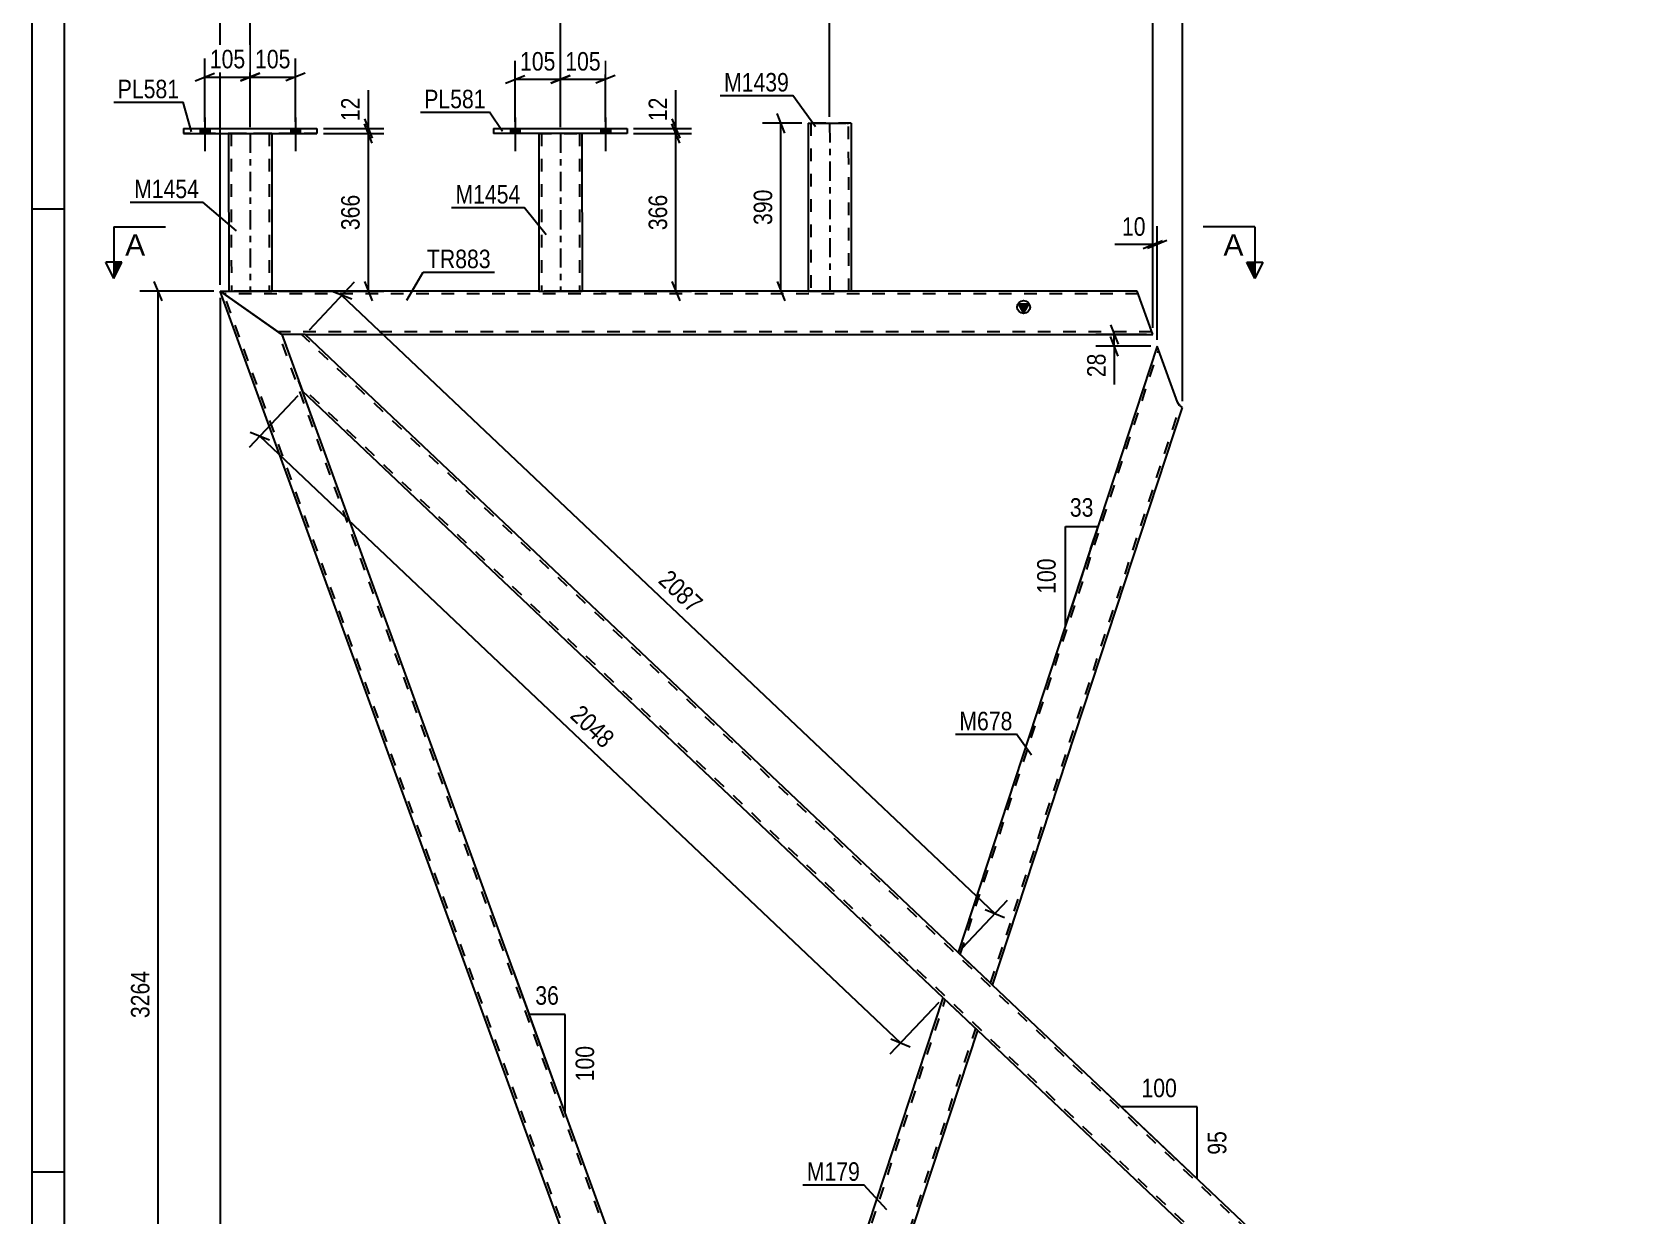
# Model space of a CAD drawing. Header units: millimetres. Extents: x 0 to 594, y 0 to 420.
# Drawn here: x 0 to 247, y 142.4 to 325.4 of the extents above; entities that cross this region are included whole.
import ezdxf

# ---------------------------------------------------------------- set-up
doc = ezdxf.new("R2010")
doc.units = ezdxf.units.MM
doc.linetypes.add('DXK_LINE_DOT2', pattern=[3.9198, 1.9599, -1.9599])
doc.linetypes.add('DXK_LINE_DOT3', pattern=[5.9187, 2.979, -0.9799, 0.9799, -0.9799])
doc.styles.add('Arial', font='ARIAL.TTF', dxfattribs={"height": 0.2})
doc.styles.add('Arial Narrow', font='ARIALN.TTF', dxfattribs={"height": 0.2})

# ---------------------------------------------------------------- blocks, each defined once
blk = doc.blocks.new('Unknown-761560111-3298')
at = {"color": 5, "linetype": 'Continuous'}
for p, q in [((0, 420), (0, 0)), ((5, 415), (5, 5)), ((5, 298), (0, 298)), ((5, 149), (0, 149))]:
    blk.add_line(p, q, dxfattribs=at)
blk = doc.blocks.new('Part-761560111-5109 - 5106')
at = {"color": 2, "linetype": 'Continuous'}
for p, q in [((108.33, 67.7), (29.14, 285.29)), ((29.14, 285.29), (38.66, 278.62)), ((110.17, 82.15), (41.86, 269.83))]:
    blk.add_line(p, q, dxfattribs=at)
at = {"color": 7, "linetype": 'DXK_LINE_DOT2'}
for p, q in [((108.56, 68.26), (29.71, 284.89)), ((111.83, 76.41), (38.09, 279.02)), ((38.66, 278.62), (41.86, 269.83)), ((112.05, 76.97), (110.17, 82.15)), ((112.05, 76.97), (108.33, 67.7))]:
    blk.add_line(p, q, dxfattribs=at)
blk = doc.blocks.new('Part-761560111-5110 - 5106')
at = {"color": 2, "linetype": 'Continuous'}
for p, q in [((42.27, 278.62), (38.66, 278.62)), ((38.66, 278.62), (41.86, 269.83)), ((143.31, 182.99), (42.27, 278.62)), ((141.01, 175.99), (41.86, 269.83)), ((245.51, 86.26), (148.66, 177.92)), ((246.02, 76.59), (146.36, 170.92)), ((244.25, 84.1), (244.16, 84.71)), ((246.99, 76.59), (244.25, 84.1)), ((244.68, 85.82), (244.75, 85.87)), ((245.21, 86.15), (244.75, 85.87)), ((245.21, 86.15), (245.51, 86.26))]:
    blk.add_line(p, q, dxfattribs=at)
at = {"color": 7, "linetype": 'DXK_LINE_DOT2'}
for p, q in [((245.11, 86.09), (41.69, 278.62)), ((41.86, 269.83), (41.24, 271.51)), ((246.61, 76.59), (41.55, 270.67)), ((148.66, 177.92), (143.31, 182.99)), ((146.36, 170.92), (141.01, 175.99)), ((244.16, 84.71), (244.25, 84.1)), ((244.25, 84.1), (244.16, 84.71)), ((244.16, 84.71), (244.25, 84.1)), ((244.75, 85.87), (244.68, 85.82)), ((244.68, 85.82), (244.75, 85.87)), ((244.75, 85.87), (244.68, 85.82)), ((245.26, 86.17), (245.21, 86.15)), ((246.99, 76.59), (246.02, 76.59))]:
    blk.add_line(p, q, dxfattribs=at)
at = {"color": 2, "linetype": 'Continuous'}
blk.add_arc((245.76, 84.64), 1.6, 132.5, 177.5, dxfattribs=at)
at = {"color": 7, "linetype": 'DXK_LINE_DOT2'}
blk.add_arc((245.76, 84.64), 1.6, 132.5, 177.5, dxfattribs=at)
blk.add_arc((245.76, 84.64), 1.6, 132.5, 177.5, dxfattribs=at)
blk.add_arc((245.76, 84.64), 1.6, 132.5, 177.5, dxfattribs=at)
blk = doc.blocks.new('Part-761560111-5111 - 5106')
at = {"color": 2, "linetype": 'Continuous'}
for p, q in [((110.17, 82.15), (141.01, 175.99)), ((141.01, 175.99), (146.36, 170.92)), ((115.36, 76.59), (146.36, 170.92)), ((112.05, 76.97), (110.17, 82.15))]:
    blk.add_line(p, q, dxfattribs=at)
at = {"color": 7, "linetype": 'DXK_LINE_DOT2'}
for p, q in [((110.39, 81.54), (141.33, 175.69)), ((114.94, 76.59), (146.04, 171.23)), ((112.3, 77.58), (112.05, 76.97)), ((112.8, 77.39), (112.3, 77.58)), ((112.48, 76.59), (112.8, 77.39)), ((115.36, 76.59), (112.48, 76.59))]:
    blk.add_line(p, q, dxfattribs=at)
blk = doc.blocks.new('Part-761560111-5112 - 5106')
at = {"color": 2, "linetype": 'Continuous'}
for p, q in [((174.12, 276.78), (143.31, 182.99)), ((177.26, 268.15), (174.12, 276.78)), ((148.66, 177.92), (178.03, 267.3)), ((177.59, 267.62), (177.26, 268.15)), ((177.59, 267.62), (177.61, 267.6)), ((178.03, 267.3), (177.61, 267.6)), ((148.02, 178.53), (143.31, 182.99)), ((148.66, 177.92), (148.02, 178.53))]:
    blk.add_line(p, q, dxfattribs=at)
at = {"color": 7, "linetype": 'DXK_LINE_DOT2'}
for p, q in [((143.63, 182.69), (174.35, 276.17)), ((148.34, 178.23), (177.69, 267.55)), ((177.5, 267.77), (177.59, 267.62)), ((177.59, 267.62), (177.61, 267.6)), ((177.59, 267.62), (177.61, 267.6)), ((177.61, 267.6), (177.59, 267.62)), ((177.59, 267.62), (177.59, 267.62)), ((177.61, 267.6), (177.66, 267.56)), ((177.61, 267.6), (177.66, 267.56)), ((177.69, 267.55), (177.66, 267.56)), ((177.66, 267.56), (177.69, 267.55)), ((148.61, 177.97), (148.02, 178.53))]:
    blk.add_line(p, q, dxfattribs=at)
blk = doc.blocks.new('Part-761560111-5114 - 5106')
at = {"color": 2, "linetype": 'Continuous'}
for p, q in [((78.44, 309.69), (78.46, 285.29)), ((85.11, 309.69), (85.13, 285.29)), ((78.46, 285.29), (85.13, 285.29))]:
    blk.add_line(p, q, dxfattribs=at)
at = {"color": 7, "linetype": 'DXK_LINE_DOT2'}
for p, q in [((85.11, 309.69), (78.44, 309.69)), ((78.44, 309.69), (78.44, 309.69)), ((78.44, 309.69), (85.11, 309.69)), ((78.44, 309.69), (78.44, 309.69)), ((78.84, 309.69), (78.84, 309.69)), ((78.84, 309.69), (78.86, 285.29)), ((84.71, 309.69), (84.71, 309.69)), ((84.71, 309.69), (84.73, 285.29)), ((85.11, 309.69), (85.11, 309.69)), ((85.11, 309.69), (85.11, 309.69)), ((85.11, 309.69), (85.11, 309.69)), ((85.13, 285.29), (78.46, 285.29)), ((84.69, 285.29), (84.63, 285.29))]:
    blk.add_line(p, q, dxfattribs=at)
at = {"color": 7, "linetype": 'DXK_LINE_DOT3'}
blk.add_line((81.77, 309.69), (81.79, 285.29), dxfattribs=at)
blk = doc.blocks.new('Part-761560111-5115 - 5106')
at = {"color": 2, "linetype": 'Continuous'}
for p, q in [((71.44, 310.49), (71.44, 309.69)), ((71.44, 310.49), (92.11, 310.49)), ((92.11, 309.69), (71.44, 309.69)), ((92.11, 310.49), (92.11, 310.49)), ((92.11, 310.49), (92.11, 309.69))]:
    blk.add_line(p, q, dxfattribs=at)
at = {"color": 7, "linetype": 'DXK_LINE_DOT2'}
for p, q in [((71.44, 310.49), (92.11, 310.49)), ((92.11, 309.69), (71.44, 309.69))]:
    blk.add_line(p, q, dxfattribs=at)
blk = doc.blocks.new('Part-761560111-5116 - 5106')
at = {"color": 2, "linetype": 'Continuous'}
for p, q in [((30.44, 309.69), (30.46, 285.29)), ((37.11, 309.69), (37.13, 285.29)), ((30.46, 285.29), (37.13, 285.29))]:
    blk.add_line(p, q, dxfattribs=at)
at = {"color": 7, "linetype": 'DXK_LINE_DOT2'}
for p, q in [((37.11, 309.69), (30.44, 309.69)), ((30.44, 309.69), (30.44, 309.69)), ((30.44, 309.69), (37.11, 309.69)), ((30.44, 309.69), (30.44, 309.69)), ((30.84, 309.69), (30.84, 309.69)), ((30.84, 309.69), (30.86, 285.29)), ((36.71, 309.69), (36.71, 309.69)), ((36.71, 309.69), (36.73, 285.29)), ((37.11, 309.69), (37.11, 309.69)), ((37.11, 309.69), (37.11, 309.69)), ((37.11, 309.69), (37.11, 309.69)), ((37.13, 285.29), (30.46, 285.29)), ((36.69, 285.29), (36.63, 285.29))]:
    blk.add_line(p, q, dxfattribs=at)
at = {"color": 7, "linetype": 'DXK_LINE_DOT3'}
blk.add_line((33.77, 309.69), (33.79, 285.29), dxfattribs=at)
blk = doc.blocks.new('Part-761560111-5117 - 5106')
at = {"color": 2, "linetype": 'Continuous'}
for p, q in [((23.44, 310.49), (23.44, 309.69)), ((23.44, 310.49), (44.11, 310.49)), ((23.44, 309.69), (44.11, 309.69)), ((44.11, 310.49), (44.11, 310.49)), ((44.11, 310.49), (44.11, 309.69))]:
    blk.add_line(p, q, dxfattribs=at)
at = {"color": 7, "linetype": 'DXK_LINE_DOT2'}
for p, q in [((23.44, 310.49), (44.11, 310.49)), ((44.11, 309.69), (23.44, 309.69)), ((44.11, 310.49), (44.11, 310.49))]:
    blk.add_line(p, q, dxfattribs=at)
blk = doc.blocks.new('Part-761560111-5118 - 5106')
at = {"color": 2, "linetype": 'Continuous'}
for p, q in [((120.11, 311.28), (125.98, 311.29)), ((120.11, 311.28), (120.11, 311.28)), ((120.11, 311.28), (120.13, 285.29)), ((126.78, 311.29), (125.98, 311.29)), ((126.78, 311.29), (126.78, 311.29)), ((126.78, 311.29), (126.79, 285.29)), ((120.13, 285.29), (120.13, 285.29)), ((120.93, 285.29), (120.13, 285.29)), ((125.99, 285.29), (120.93, 285.29)), ((126.56, 285.29), (125.99, 285.29)), ((126.73, 285.29), (126.56, 285.29)), ((126.79, 285.29), (126.73, 285.29)), ((126.79, 285.29), (126.79, 285.29))]:
    blk.add_line(p, q, dxfattribs=at)
at = {"color": 7, "linetype": 'DXK_LINE_DOT2'}
for p, q in [((126.78, 311.29), (120.11, 311.28)), ((120.11, 311.28), (120.11, 311.28)), ((120.51, 311.28), (120.53, 285.29)), ((126.13, 311.29), (126.26, 311.29)), ((126.26, 311.29), (126.28, 311.29)), ((126.28, 311.29), (126.34, 311.29)), ((126.34, 311.29), (126.38, 311.29)), ((126.39, 285.29), (126.38, 311.29)), ((126.78, 311.29), (126.78, 311.29)), ((120.13, 285.29), (126.79, 285.29)), ((120.53, 285.29), (120.53, 285.29)), ((120.53, 285.29), (120.56, 285.29)), ((126.3, 285.29), (125.99, 285.29)), ((126.39, 285.29), (126.39, 285.29))]:
    blk.add_line(p, q, dxfattribs=at)
at = {"color": 7, "linetype": 'DXK_LINE_DOT3'}
blk.add_line((123.44, 311.29), (123.46, 285.29), dxfattribs=at)
blk = doc.blocks.new('Part-761560111-5119 - 5106')
at = {"linetype": 'Continuous'}
blk.add_hatch(color=2, dxfattribs=at).paths.add_polyline_path([(153.45, 281.96), (152.65, 283.36), (154.25, 283.36)])
at = {"color": 2, "linetype": 'Continuous'}
for p, q in [((37.51, 279.42), (29.14, 285.29)), ((29.14, 285.29), (30.46, 285.29)), ((78.46, 285.29), (33.54, 285.29)), ((120.13, 285.29), (81.61, 285.29)), ((171.03, 285.29), (125.99, 285.29)), ((173.45, 278.62), (171.03, 285.29)), ((153.45, 281.96), (152.65, 283.36)), ((152.65, 283.36), (154.25, 283.36)), ((154.25, 283.36), (153.45, 281.96)), ((38.66, 278.62), (37.51, 279.42)), ((42.27, 278.62), (173.45, 278.62))]:
    blk.add_line(p, q, dxfattribs=at)
at = {"color": 7, "linetype": 'DXK_LINE_DOT2'}
for p, q in [((171.17, 284.89), (29.71, 284.89)), ((33.54, 285.29), (30.46, 285.29)), ((81.61, 285.29), (78.46, 285.29)), ((125.99, 285.29), (120.13, 285.29)), ((38.57, 278.68), (37.51, 279.42)), ((173.31, 279.02), (38.09, 279.02)), ((42.27, 278.62), (38.66, 278.62))]:
    blk.add_line(p, q, dxfattribs=at)
at = {"color": 2, "linetype": 'Continuous'}
blk.add_circle((153.45, 282.86), 1, dxfattribs=at)
blk = doc.blocks.new('Bolt-761560111-5120 - 5106')
at = {"linetype": 'Continuous'}
for points in [[(74.04, 309.69), (75.51, 309.69), (75.51, 310.49), (74.04, 310.49)], [(88.04, 309.69), (89.51, 309.69), (89.51, 310.49), (88.04, 310.49)]]:
    blk.add_hatch(color=1, dxfattribs=at).paths.add_polyline_path(points)
at = {"color": 1, "linetype": 'Continuous'}
for p, q in [((74.77, 312.16), (74.77, 306.96)), ((88.77, 312.16), (88.77, 306.96)), ((74.04, 310.49), (74.04, 309.69)), ((75.51, 310.49), (75.51, 309.69)), ((88.04, 310.49), (88.04, 309.69)), ((89.51, 310.49), (89.51, 309.69))]:
    blk.add_line(p, q, dxfattribs=at)
blk = doc.blocks.new('Bolt-761560111-5121 - 5106')
at = {"linetype": 'Continuous'}
for points in [[(74.04, 309.69), (75.51, 309.69), (75.51, 310.49), (74.04, 310.49)], [(88.04, 309.69), (89.51, 309.69), (89.51, 310.49), (88.04, 310.49)]]:
    blk.add_hatch(color=1, dxfattribs=at).paths.add_polyline_path(points)
at = {"color": 1, "linetype": 'Continuous'}
for p, q in [((74.77, 312.16), (74.77, 306.96)), ((88.77, 312.16), (88.77, 306.96)), ((74.04, 310.49), (74.04, 309.69)), ((75.51, 310.49), (75.51, 309.69)), ((88.04, 310.49), (88.04, 309.69)), ((89.51, 310.49), (89.51, 309.69))]:
    blk.add_line(p, q, dxfattribs=at)
blk = doc.blocks.new('Bolt-761560111-5122 - 5106')
at = {"linetype": 'Continuous'}
for points in [[(26.04, 309.69), (27.51, 309.69), (27.51, 310.49), (26.04, 310.49)], [(40.04, 309.69), (41.51, 309.69), (41.51, 310.49), (40.04, 310.49)]]:
    blk.add_hatch(color=1, dxfattribs=at).paths.add_polyline_path(points)
at = {"color": 1, "linetype": 'Continuous'}
for p, q in [((26.78, 312.16), (26.77, 306.96)), ((40.78, 312.16), (40.77, 306.96)), ((26.04, 310.49), (26.04, 309.69)), ((27.51, 310.49), (27.51, 309.69)), ((40.04, 310.49), (40.04, 309.69)), ((41.51, 310.49), (41.51, 309.69))]:
    blk.add_line(p, q, dxfattribs=at)
blk = doc.blocks.new('Bolt-761560111-5123 - 5106')
at = {"linetype": 'Continuous'}
for points in [[(26.04, 309.69), (27.51, 309.69), (27.51, 310.49), (26.04, 310.49)], [(40.04, 309.69), (41.51, 309.69), (41.51, 310.49), (40.04, 310.49)]]:
    blk.add_hatch(color=1, dxfattribs=at).paths.add_polyline_path(points)
at = {"color": 1, "linetype": 'Continuous'}
for p, q in [((26.78, 312.16), (26.77, 306.96)), ((40.78, 312.16), (40.77, 306.96)), ((26.04, 310.49), (26.04, 309.69)), ((27.51, 310.49), (27.51, 309.69)), ((40.04, 310.49), (40.04, 309.69)), ((41.51, 310.49), (41.51, 309.69))]:
    blk.add_line(p, q, dxfattribs=at)
blk = doc.blocks.new('StraightDimension-761560111-5863 - 5106')
at = {"color": 7, "linetype": 'Continuous'}
for p, q in [((42.95, 279.35), (49.94, 286.73)), ((49.48, 284.06), (46.48, 285.25)), ((47.98, 284.66), (149.02, 189.03)), ((143.99, 183.72), (150.98, 191.1)), ((147.52, 189.62), (150.52, 188.43))]:
    blk.add_line(p, q, dxfattribs=at)
at = {"color": 0}
blk.add_wipeout([(102.11, 234.46), (104.99, 237.51), (98.81, 243.36), (95.92, 240.31)], dxfattribs=at)
at = {"color": 3, "style": 'Arial Narrow'}
blk.add_text('2087', height=2.863, rotation=-43.4245, dxfattribs=at).set_placement((96.77, 240.34))
blk = doc.blocks.new('StraightDimension-761560111-6038 - 5106')
at = {"color": 7, "linetype": 'Continuous'}
for p, q in [((119.11, 311.28), (113.05, 311.28)), ((116.5, 309.78), (115.3, 312.78)), ((115.9, 285.29), (115.9, 311.28)), ((115.3, 286.79), (116.5, 283.79)), ((119.11, 285.29), (113.05, 285.29))]:
    blk.add_line(p, q, dxfattribs=at)
at = {"color": 0}
blk.add_wipeout([(115.15, 301.63), (110.95, 301.63), (110.95, 294.95), (115.15, 294.95)], dxfattribs=at)
at = {"color": 3, "style": 'Arial Narrow'}
blk.add_text('390', height=2.863, rotation=90.0002, dxfattribs=at).set_placement((114.55, 295.55))
blk = doc.blocks.new('StraightDimension-761560111-5910 - 5106')
at = {"color": 7, "linetype": 'Continuous'}
for p, q in [((41.17, 269.11), (33.61, 261.12)), ((36.76, 262.27), (33.76, 263.46)), ((35.26, 262.86), (134.41, 169.02)), ((140.32, 175.26), (132.76, 167.28)), ((132.91, 169.61), (135.91, 168.42))]:
    blk.add_line(p, q, dxfattribs=at)
at = {"color": 0}
blk.add_wipeout([(88.44, 213.56), (91.33, 216.61), (85.15, 222.46), (82.26, 219.41)], dxfattribs=at)
at = {"color": 3, "style": 'Arial Narrow'}
blk.add_text('2048', height=2.863, rotation=-43.4245, dxfattribs=at).set_placement((83.11, 219.44))
blk = doc.blocks.new('StraightDimension-761560111-6403 - 5106')
at = {"color": 7, "linetype": 'Continuous'}
for p, q in [((123.44, 312.29), (123.44, 338.54)), ((81.77, 310.69), (81.77, 336.71)), ((83.27, 330.53), (80.27, 329.33)), ((81.77, 329.93), (123.44, 329.93)), ((121.94, 329.33), (124.94, 330.53))]:
    blk.add_line(p, q, dxfattribs=at)
at = {"color": 0, "linetype": 'Continuous'}
blk.add_wipeout([(122.84, 339.14), (118.64, 339.14), (118.64, 330.63), (122.84, 330.63)], dxfattribs=at)
at = {"color": 0}
blk.add_wipeout([(105.95, 330.68), (105.95, 334.88), (99.27, 334.88), (99.27, 330.68)], dxfattribs=at)
at = {"color": 3, "linetype": 'Continuous', "style": 'Arial Narrow'}
blk.add_text('1415', height=2.863, rotation=90.0002, dxfattribs=at).set_placement((122.24, 331.23))
at = {"color": 3, "style": 'Arial Narrow'}
blk.add_text('625', height=2.863, dxfattribs=at).set_placement((99.87, 331.28))
blk = doc.blocks.new('StraightDimension-761560111-6023 - 5106')
at = {"color": 7, "linetype": 'Continuous'}
for p, q in [((99.04, 311.99), (100.24, 308.99)), ((93.11, 310.49), (102.04, 310.49)), ((93.11, 309.69), (102.04, 309.69)), ((100.24, 308.19), (99.04, 311.19)), ((99.64, 309.69), (99.64, 310.49))]:
    blk.add_line(p, q, dxfattribs=at)
at = {"color": 0}
blk.add_wipeout([(98.89, 315.87), (94.69, 315.87), (94.69, 311.01), (98.89, 311.01)], dxfattribs=at)
at = {"color": 7, "linetype": 'Continuous'}
blk.add_line((99.64, 310.49), (99.64, 316.39), dxfattribs=at)
blk.add_line((99.64, 310.49), (99.64, 316.39), dxfattribs=at)
at = {"color": 3, "style": 'Arial Narrow'}
blk.add_text('12', height=2.863, rotation=90.0002, dxfattribs=at).set_placement((98.29, 311.61))
blk = doc.blocks.new('StraightDimension-761560111-6464 - 5106')
at = {"color": 7, "linetype": 'Continuous'}
for p, q in [((173.45, 279.62), (173.45, 295.38)), ((174.12, 277.78), (174.12, 295.38)), ((171.95, 291.93), (174.95, 293.13)), ((175.62, 293.13), (172.62, 291.93)), ((173.45, 292.53), (174.12, 292.53))]:
    blk.add_line(p, q, dxfattribs=at)
at = {"color": 0}
blk.add_wipeout([(172.93, 293.28), (172.93, 297.48), (168.07, 297.48), (168.07, 293.28)], dxfattribs=at)
at = {"color": 7, "linetype": 'Continuous'}
blk.add_line((173.45, 292.53), (167.55, 292.53), dxfattribs=at)
blk.add_line((173.45, 292.53), (167.55, 292.53), dxfattribs=at)
at = {"color": 3, "style": 'Arial Narrow'}
blk.add_text('10', height=2.863, dxfattribs=at).set_placement((168.67, 293.88))
blk = doc.blocks.new('StraightDimension-761560111-5833 - 5106')
at = {"color": 7, "linetype": 'Continuous'}
for p, q in [((20.14, 283.79), (18.94, 286.79)), ((28.14, 285.29), (16.69, 285.29)), ((19.54, 67.7), (19.54, 285.29)), ((18.94, 69.2), (20.14, 66.2)), ((107.33, 67.7), (16.69, 67.7))]:
    blk.add_line(p, q, dxfattribs=at)
at = {"color": 0}
blk.add_wipeout([(18.79, 180.75), (14.59, 180.75), (14.59, 172.24), (18.79, 172.24)], dxfattribs=at)
at = {"color": 3, "style": 'Arial Narrow'}
blk.add_text('3264', height=2.863, rotation=90.0002, dxfattribs=at).set_placement((18.19, 172.84))
blk = doc.blocks.new('StraightDimension-761560111-6401 - 5106')
at = {"color": 7, "linetype": 'Continuous'}
for p, q in [((178.03, 268.3), (178.03, 343.04)), ((173.45, 279.62), (173.45, 338.54)), ((171.95, 329.33), (174.95, 330.53)), ((173.45, 329.93), (178.03, 329.93)), ((179.53, 330.53), (176.53, 329.33))]:
    blk.add_line(p, q, dxfattribs=at)
at = {"color": 0}
blk.add_wipeout([(178.17, 330.68), (178.17, 334.88), (173.31, 334.88), (173.31, 330.68)], dxfattribs=at)
at = {"color": 0, "linetype": 'Continuous'}
blk.add_wipeout([(177.43, 343.64), (173.23, 343.64), (173.23, 335.13), (177.43, 335.13)], dxfattribs=at)
at = {"color": 3, "linetype": 'Continuous', "style": 'Arial Narrow'}
blk.add_text('2233', height=2.863, rotation=90.0002, dxfattribs=at).set_placement((176.83, 335.73))
at = {"color": 3, "style": 'Arial Narrow'}
blk.add_text('69', height=2.863, dxfattribs=at).set_placement((173.91, 331.28))
blk = doc.blocks.new('AngleDimension-761560111-6196 - 5106')
at = {"color": 7, "linetype": 'Continuous'}
for p, q in [((74.48, 180.21), (76.95, 173.41)), ((82.49, 173.41), (76.95, 173.41)), ((82.49, 158.19), (76.95, 173.41)), ((82.49, 158.19), (82.49, 173.41))]:
    blk.add_line(p, q, dxfattribs=at)
at = {"color": 0}
for points in [[(82.15, 174.31), (82.15, 178.51), (77.29, 178.51), (77.29, 174.31)], [(87.59, 169.14), (83.39, 169.14), (83.39, 162.46), (87.59, 162.46)]]:
    blk.add_wipeout(points, dxfattribs=at)
at = {"color": 3, "style": 'Arial Narrow'}
blk.add_text('36', height=2.863, dxfattribs=at).set_placement((77.89, 174.91))
blk.add_text('100', height=2.863, rotation=90.0002, dxfattribs=at).set_placement((86.99, 163.06))
blk = doc.blocks.new('AngleDimension-761560111-6215 - 5106')
at = {"color": 7, "linetype": 'Continuous'}
for p, q in [((159.91, 248.92), (164.97, 248.92)), ((159.91, 233.53), (164.97, 248.92)), ((159.91, 233.53), (159.91, 248.92)), ((163.81, 245.4), (164.97, 248.92))]:
    blk.add_line(p, q, dxfattribs=at)
at = {"color": 0}
for points in [[(164.87, 249.82), (164.87, 254.02), (160.01, 254.02), (160.01, 249.82)], [(159.01, 244.57), (154.81, 244.57), (154.81, 237.88), (159.01, 237.88)]]:
    blk.add_wipeout(points, dxfattribs=at)
at = {"color": 3, "style": 'Arial Narrow'}
blk.add_text('33', height=2.863, dxfattribs=at).set_placement((160.61, 250.42))
blk.add_text('100', height=2.863, rotation=90.0002, dxfattribs=at).set_placement((158.41, 238.48))
blk = doc.blocks.new('StraightDimension-761560111-6008 - 5106')
at = {"color": 7, "linetype": 'Continuous'}
for p, q in [((51.46, 311.99), (52.66, 308.99)), ((45.11, 310.49), (54.46, 310.49)), ((45.11, 309.69), (54.46, 309.69)), ((52.66, 308.19), (51.46, 311.19)), ((52.06, 309.69), (52.06, 310.49))]:
    blk.add_line(p, q, dxfattribs=at)
at = {"color": 0}
blk.add_wipeout([(51.31, 315.87), (47.11, 315.87), (47.11, 311.01), (51.31, 311.01)], dxfattribs=at)
at = {"color": 7, "linetype": 'Continuous'}
blk.add_line((52.06, 310.49), (52.06, 316.39), dxfattribs=at)
blk.add_line((52.06, 310.49), (52.06, 316.39), dxfattribs=at)
at = {"color": 3, "style": 'Arial Narrow'}
blk.add_text('12', height=2.863, rotation=90.0002, dxfattribs=at).set_placement((50.71, 311.61))
blk = doc.blocks.new('StraightDimension-761560111-6404 - 5106')
at = {"color": 7, "linetype": 'Continuous'}
for p, q in [((33.77, 310.69), (33.77, 339.39)), ((81.77, 310.69), (81.77, 336.71)), ((35.27, 330.53), (32.27, 329.33)), ((33.77, 329.93), (81.77, 329.93)), ((80.27, 329.33), (83.27, 330.53))]:
    blk.add_line(p, q, dxfattribs=at)
at = {"color": 0, "linetype": 'Continuous'}
blk.add_wipeout([(81.17, 337.31), (76.97, 337.31), (76.97, 330.63), (81.17, 330.63)], dxfattribs=at)
at = {"color": 0}
blk.add_wipeout([(61.12, 330.68), (61.12, 334.88), (54.43, 334.88), (54.43, 330.68)], dxfattribs=at)
at = {"color": 3, "linetype": 'Continuous', "style": 'Arial Narrow'}
blk.add_text('790', height=2.863, rotation=90.0002, dxfattribs=at).set_placement((80.57, 331.23))
at = {"color": 3, "style": 'Arial Narrow'}
blk.add_text('720', height=2.863, dxfattribs=at).set_placement((55.03, 331.28))
blk = doc.blocks.new('StraightDimension-761560111-6402 - 5106')
at = {"color": 7, "linetype": 'Continuous'}
for p, q in [((123.44, 312.29), (123.44, 338.54)), ((173.45, 279.62), (173.45, 338.54)), ((124.94, 330.53), (121.94, 329.33)), ((123.44, 329.93), (173.45, 329.93)), ((171.95, 329.33), (174.95, 330.53))]:
    blk.add_line(p, q, dxfattribs=at)
at = {"color": 0, "linetype": 'Continuous'}
blk.add_wipeout([(172.85, 339.14), (168.65, 339.14), (168.65, 330.63), (172.85, 330.63)], dxfattribs=at)
at = {"color": 0}
blk.add_wipeout([(151.79, 330.68), (151.79, 334.88), (145.11, 334.88), (145.11, 330.68)], dxfattribs=at)
at = {"color": 3, "linetype": 'Continuous', "style": 'Arial Narrow'}
blk.add_text('2165', height=2.863, rotation=90.0002, dxfattribs=at).set_placement((172.25, 331.23))
at = {"color": 3, "style": 'Arial Narrow'}
blk.add_text('750', height=2.863, dxfattribs=at).set_placement((145.71, 331.28))
blk = doc.blocks.new('StraightDimension-761560111-5980 - 5106')
at = {"color": 7, "linetype": 'Continuous'}
for p, q in [((73.27, 317.49), (76.27, 318.69)), ((74.77, 311.49), (74.77, 320.94)), ((83.27, 318.69), (80.27, 317.49)), ((81.77, 310.69), (81.77, 320.94)), ((74.77, 318.09), (81.77, 318.09))]:
    blk.add_line(p, q, dxfattribs=at)
at = {"color": 0}
blk.add_wipeout([(81.62, 318.84), (81.62, 323.04), (74.93, 323.04), (74.93, 318.84)], dxfattribs=at)
at = {"color": 3, "style": 'Arial Narrow'}
blk.add_text('105', height=2.863, dxfattribs=at).set_placement((75.53, 319.44))
blk = doc.blocks.new('StraightDimension-761560111-5851 - 5106')
at = {"color": 7, "linetype": 'Continuous'}
for p, q in [((166.89, 280.12), (168.09, 277.12)), ((172.45, 278.62), (164.64, 278.62)), ((173.12, 276.78), (164.64, 276.78)), ((168.09, 275.28), (166.89, 278.28)), ((167.49, 276.78), (167.49, 278.62))]:
    blk.add_line(p, q, dxfattribs=at)
at = {"color": 0}
blk.add_wipeout([(166.74, 276.25), (162.54, 276.25), (162.54, 271.4), (166.74, 271.4)], dxfattribs=at)
at = {"color": 7, "linetype": 'Continuous'}
blk.add_line((167.49, 276.78), (167.49, 270.87), dxfattribs=at)
blk.add_line((167.49, 276.78), (167.49, 270.87), dxfattribs=at)
at = {"color": 3, "style": 'Arial Narrow'}
blk.add_text('28', height=2.863, rotation=90.0002, dxfattribs=at).set_placement((166.14, 272))
blk = doc.blocks.new('StraightDimension-761560111-5950 - 5106')
at = {"color": 7, "linetype": 'Continuous'}
for p, q in [((33.77, 310.69), (33.77, 321.29)), ((40.77, 311.49), (40.77, 321.29)), ((32.27, 317.84), (35.27, 319.04)), ((42.27, 319.04), (39.27, 317.84)), ((33.77, 318.44), (40.77, 318.44))]:
    blk.add_line(p, q, dxfattribs=at)
at = {"color": 0}
blk.add_wipeout([(40.62, 319.19), (40.62, 323.39), (33.93, 323.39), (33.93, 319.19)], dxfattribs=at)
at = {"color": 3, "style": 'Arial Narrow'}
blk.add_text('105', height=2.863, dxfattribs=at).set_placement((34.53, 319.79))
blk = doc.blocks.new('StraightDimension-761560111-6405 - 5106')
at = {"color": 7, "linetype": 'Continuous'}
for p, q in [((33.77, 310.69), (33.77, 339.39)), ((29.14, 286.29), (29.14, 333.06)), ((27.64, 329.33), (30.64, 330.53)), ((29.14, 329.93), (33.77, 329.93)), ((35.27, 330.53), (32.27, 329.33))]:
    blk.add_line(p, q, dxfattribs=at)
at = {"color": 0}
blk.add_wipeout([(33.88, 330.68), (33.88, 334.88), (29.03, 334.88), (29.03, 330.68)], dxfattribs=at)
at = {"color": 0, "linetype": 'Continuous'}
for points in [[(33.17, 339.99), (28.97, 339.99), (28.97, 335.13), (33.17, 335.13)], [(28.54, 333.66), (24.34, 333.66), (24.34, 330.63), (28.54, 330.63)]]:
    blk.add_wipeout(points, dxfattribs=at)
at = {"color": 3, "linetype": 'Continuous', "style": 'Arial Narrow'}
for s, height, p in [('70', 2.863, (32.57, 335.73)), ('0', 2.86, (27.94, 331.23))]:
    blk.add_text(s, height=height, rotation=90.0002, dxfattribs=at).set_placement(p)
at = {"color": 3, "style": 'Arial Narrow'}
blk.add_text('70', height=2.863, dxfattribs=at).set_placement((29.63, 331.28))
blk = doc.blocks.new('StraightDimension-761560111-5951 - 5106')
at = {"color": 7, "linetype": 'Continuous'}
for p, q in [((26.77, 311.49), (26.77, 321.29)), ((33.77, 310.69), (33.77, 321.29)), ((25.27, 317.84), (28.27, 319.04)), ((35.27, 319.04), (32.27, 317.84)), ((26.77, 318.44), (33.77, 318.44))]:
    blk.add_line(p, q, dxfattribs=at)
at = {"color": 0}
blk.add_wipeout([(33.62, 319.19), (33.62, 323.39), (26.93, 323.39), (26.93, 319.19)], dxfattribs=at)
at = {"color": 3, "style": 'Arial Narrow'}
blk.add_text('105', height=2.863, dxfattribs=at).set_placement((27.53, 319.79))
blk = doc.blocks.new('StraightDimension-761560111-5979 - 5106')
at = {"color": 7, "linetype": 'Continuous'}
for p, q in [((80.27, 317.49), (83.27, 318.69)), ((81.77, 310.69), (81.77, 320.94)), ((90.27, 318.69), (87.27, 317.49)), ((88.77, 311.49), (88.77, 320.94)), ((81.77, 318.09), (88.77, 318.09))]:
    blk.add_line(p, q, dxfattribs=at)
at = {"color": 0}
blk.add_wipeout([(88.62, 318.84), (88.62, 323.04), (81.93, 323.04), (81.93, 318.84)], dxfattribs=at)
at = {"color": 3, "style": 'Arial Narrow'}
blk.add_text('105', height=2.863, dxfattribs=at).set_placement((82.53, 319.44))
blk = doc.blocks.new('StraightDimension-761560111-6009 - 5106')
at = {"color": 7, "linetype": 'Continuous'}
for p, q in [((45.11, 309.69), (54.46, 309.69)), ((52.66, 308.19), (51.46, 311.19)), ((52.06, 285.29), (52.06, 309.69)), ((51.46, 286.79), (52.66, 283.79)), ((38.13, 285.29), (54.46, 285.29))]:
    blk.add_line(p, q, dxfattribs=at)
at = {"color": 0}
blk.add_wipeout([(51.31, 300.83), (47.11, 300.83), (47.11, 294.15), (51.31, 294.15)], dxfattribs=at)
at = {"color": 3, "style": 'Arial Narrow'}
blk.add_text('366', height=2.863, rotation=90.0002, dxfattribs=at).set_placement((50.71, 294.75))
blk = doc.blocks.new('StraightDimension-761560111-6024 - 5106')
at = {"color": 7, "linetype": 'Continuous'}
for p, q in [((93.11, 309.69), (102.04, 309.69)), ((100.24, 308.19), (99.04, 311.19)), ((99.64, 285.29), (99.64, 309.69)), ((99.04, 286.79), (100.24, 283.79)), ((88.09, 285.29), (102.04, 285.29))]:
    blk.add_line(p, q, dxfattribs=at)
at = {"color": 0}
blk.add_wipeout([(98.89, 300.83), (94.69, 300.83), (94.69, 294.15), (98.89, 294.15)], dxfattribs=at)
at = {"color": 3, "style": 'Arial Narrow'}
blk.add_text('366', height=2.863, rotation=90.0002, dxfattribs=at).set_placement((98.29, 294.75))
blk = doc.blocks.new('AngleDimension-761560111-6230 - 5106')
at = {"color": 7, "linetype": 'Continuous'}
for p, q in [((160.31, 166.9), (168.55, 159.1)), ((180.32, 159.1), (168.55, 159.1)), ((180.32, 147.96), (168.55, 159.1)), ((180.32, 147.96), (180.32, 159.1))]:
    blk.add_line(p, q, dxfattribs=at)
at = {"color": 0}
for points in [[(177.78, 160), (177.78, 164.2), (171.09, 164.2), (171.09, 160)], [(185.42, 155.96), (181.22, 155.96), (181.22, 151.1), (185.42, 151.1)]]:
    blk.add_wipeout(points, dxfattribs=at)
at = {"color": 3, "style": 'Arial Narrow'}
blk.add_text('100', height=2.863, dxfattribs=at).set_placement((171.69, 160.6))
blk.add_text('95', height=2.863, rotation=90.0002, dxfattribs=at).set_placement((184.82, 151.7))
blk = doc.blocks.new('StraightDimension-761560111-6360 - 5106')
at = {"color": 7, "linetype": 'Continuous'}
for p, q in [((29.14, 284.29), (29.14, 48.62)), ((108.33, 66.7), (108.33, 48.62)), ((30.64, 51.62), (27.64, 50.42)), ((29.14, 51.02), (108.33, 51.02)), ((106.83, 50.42), (109.83, 51.62))]:
    blk.add_line(p, q, dxfattribs=at)
at = {"color": 0}
blk.add_wipeout([(72.99, 51.77), (72.99, 55.97), (64.48, 55.97), (64.48, 51.77)], dxfattribs=at)
at = {"color": 3, "style": 'Arial Narrow'}
blk.add_text('1188', height=2.863, dxfattribs=at).set_placement((65.08, 52.37))
blk = doc.blocks.new('SectionMark-761560111-5602 - 5106')
at = {"color": 6, "linetype": 'Continuous'}
for p, q in [((12.67, 295.29), (12.67, 287.29)), ((189.23, 295.29), (189.23, 287.29)), ((12.67, 287.29), (11.42, 289.79)), ((190.48, 289.79), (189.23, 287.29))]:
    blk.add_line(p, q, dxfattribs=at)
at = {"color": 0, "linetype": 'Continuous'}
for points in [[(17.53, 290.79), (17.53, 294.29), (14.42, 294.29), (14.42, 290.79)], [(187.48, 290.79), (187.48, 294.29), (184.37, 294.29), (184.37, 290.79)]]:
    blk.add_wipeout(points, dxfattribs=at)
at = {"linetype": 'Continuous'}
for points in [[(12.67, 289.79), (13.92, 289.79), (12.67, 287.29)], [(187.98, 289.79), (189.23, 289.79), (189.23, 287.29)]]:
    blk.add_hatch(color=6, dxfattribs=at).paths.add_polyline_path(points)
at = {"color": 6, "linetype": 'Continuous'}
for p, q in [((12.67, 295.29), (20.67, 295.29)), ((189.23, 295.29), (181.23, 295.29)), ((13.92, 289.79), (11.42, 289.79)), ((12.67, 287.29), (13.92, 289.79)), ((187.98, 289.79), (190.48, 289.79)), ((189.23, 287.29), (187.98, 289.79))]:
    blk.add_line(p, q, dxfattribs=at)
at = {"color": 3, "linetype": 'Continuous', "style": 'Arial'}
for p in [(14.42, 290.79), (184.37, 290.79)]:
    blk.add_text('A', height=3.34, dxfattribs=at).set_placement(p)
blk = doc.blocks.new('Mark-761560111-6159 - 5106')
at = {"color": 0}
blk.add_wipeout([(117.15, 316.2), (117.15, 319.2), (107.1, 319.2), (107.1, 316.2)], dxfattribs=at)
blk.add_wipeout([(117.15, 316.2), (117.15, 319.2), (107.1, 319.2), (107.1, 316.2)], dxfattribs=at)
at = {"color": 30, "linetype": 'Continuous'}
for p in [(106.5, 315.6), (121.23, 310.72)]:
    blk.add_line(p, (117.75, 315.6), dxfattribs=at)
at = {"color": 3, "style": 'Arial Narrow'}
blk.add_text('M1439', height=2.863, dxfattribs=at).set_placement((107.1, 316.2))
blk = doc.blocks.new('Mark-761560111-6132 - 5106')
at = {"color": 0}
blk.add_wipeout([(70.99, 288.87), (70.99, 291.87), (61.13, 291.87), (61.13, 288.87)], dxfattribs=at)
blk.add_wipeout([(70.99, 288.87), (70.99, 291.87), (61.13, 291.87), (61.13, 288.87)], dxfattribs=at)
at = {"color": 30, "linetype": 'Continuous'}
for p, q in [((58.03, 283.94), (60.53, 288.27)), ((60.53, 288.27), (71.59, 288.27))]:
    blk.add_line(p, q, dxfattribs=at)
at = {"color": 3, "style": 'Arial Narrow'}
blk.add_text('TR883', height=2.863, dxfattribs=at).set_placement((61.13, 288.87))
blk = doc.blocks.new('Mark-761560111-5818 - 5106')
at = {"color": 0}
blk.add_wipeout([(128.14, 147.67), (128.14, 150.67), (119.91, 150.67), (119.91, 147.67)], dxfattribs=at)
blk.add_wipeout([(128.14, 147.67), (128.14, 150.67), (119.91, 150.67), (119.91, 147.67)], dxfattribs=at)
at = {"color": 30, "linetype": 'Continuous'}
for p in [(119.31, 147.07), (132.3, 143.19)]:
    blk.add_line(p, (128.74, 147.07), dxfattribs=at)
at = {"color": 3, "style": 'Arial Narrow'}
blk.add_text('M179', height=2.863, dxfattribs=at).set_placement((119.91, 147.67))
blk = doc.blocks.new('Mark-761560111-5821 - 5106')
at = {"color": 0}
blk.add_wipeout([(151.74, 217.37), (151.74, 220.37), (143.51, 220.37), (143.51, 217.37)], dxfattribs=at)
blk.add_wipeout([(151.74, 217.37), (151.74, 220.37), (143.51, 220.37), (143.51, 217.37)], dxfattribs=at)
at = {"color": 30, "linetype": 'Continuous'}
for p in [(142.91, 216.77), (154.65, 213.51)]:
    blk.add_line(p, (152.34, 216.77), dxfattribs=at)
at = {"color": 3, "style": 'Arial Narrow'}
blk.add_text('M678', height=2.863, dxfattribs=at).set_placement((143.51, 217.37))
blk = doc.blocks.new('Mark-761560111-6136 - 5106')
at = {"color": 0}
blk.add_wipeout([(25.86, 299.7), (25.86, 302.7), (15.81, 302.7), (15.81, 299.7)], dxfattribs=at)
blk.add_wipeout([(25.86, 299.7), (25.86, 302.7), (15.81, 302.7), (15.81, 299.7)], dxfattribs=at)
at = {"color": 30, "linetype": 'Continuous'}
for p in [(15.21, 299.1), (31.67, 294.64)]:
    blk.add_line(p, (26.46, 299.1), dxfattribs=at)
at = {"color": 3, "style": 'Arial Narrow'}
blk.add_text('M1454', height=2.863, dxfattribs=at).set_placement((15.81, 299.7))
blk = doc.blocks.new('Mark-761560111-6141 - 5106')
at = {"color": 0}
blk.add_wipeout([(22.79, 315.16), (22.79, 318.16), (13.28, 318.16), (13.28, 315.16)], dxfattribs=at)
blk.add_wipeout([(22.79, 315.16), (22.79, 318.16), (13.28, 318.16), (13.28, 315.16)], dxfattribs=at)
at = {"color": 30, "linetype": 'Continuous'}
for p in [(12.68, 314.56), (24.71, 309.94)]:
    blk.add_line(p, (23.39, 314.56), dxfattribs=at)
at = {"color": 3, "style": 'Arial Narrow'}
blk.add_text('PL581', height=2.863, dxfattribs=at).set_placement((13.28, 315.16))
blk = doc.blocks.new('Mark-761560111-6147 - 5106')
at = {"color": 0}
blk.add_wipeout([(70.21, 313.61), (70.21, 316.61), (60.71, 316.61), (60.71, 313.61)], dxfattribs=at)
blk.add_wipeout([(70.21, 313.61), (70.21, 316.61), (60.71, 316.61), (60.71, 313.61)], dxfattribs=at)
at = {"color": 30, "linetype": 'Continuous'}
for p in [(60.11, 313.01), (72.83, 310)]:
    blk.add_line(p, (70.81, 313.01), dxfattribs=at)
at = {"color": 3, "style": 'Arial Narrow'}
blk.add_text('PL581', height=2.863, dxfattribs=at).set_placement((60.71, 313.61))
blk = doc.blocks.new('Mark-761560111-6153 - 5106')
at = {"color": 0}
blk.add_wipeout([(75.59, 298.87), (75.59, 301.87), (65.54, 301.87), (65.54, 298.87)], dxfattribs=at)
blk.add_wipeout([(75.59, 298.87), (75.59, 301.87), (65.54, 301.87), (65.54, 298.87)], dxfattribs=at)
at = {"color": 30, "linetype": 'Continuous'}
for p in [(64.94, 298.27), (79.57, 294.03)]:
    blk.add_line(p, (76.19, 298.27), dxfattribs=at)
at = {"color": 3, "style": 'Arial Narrow'}
blk.add_text('M1454', height=2.863, dxfattribs=at).set_placement((65.54, 298.87))

msp = doc.modelspace()

# ---------------------------------------------------------------- block references
for name in ['Unknown-761560111-3298', 'Bolt-761560111-5122 - 5106', 'Bolt-761560111-5123 - 5106', 'Bolt-761560111-5120 - 5106', 'Bolt-761560111-5121 - 5106', 'Part-761560111-5118 - 5106', 'Part-761560111-5117 - 5106', 'Part-761560111-5116 - 5106', 'Part-761560111-5115 - 5106', 'Part-761560111-5114 - 5106', 'Part-761560111-5109 - 5106', 'Part-761560111-5119 - 5106', 'Part-761560111-5110 - 5106', 'Part-761560111-5112 - 5106', 'Part-761560111-5111 - 5106']:
    msp.add_blockref(name, (0, 0))

# ---------------------------------------------------------------- next in the draw order: block references
for name in ['StraightDimension-761560111-6008 - 5106', 'StraightDimension-761560111-6464 - 5106', 'StraightDimension-761560111-5863 - 5106', 'AngleDimension-761560111-6215 - 5106', 'AngleDimension-761560111-6230 - 5106', 'Mark-761560111-5818 - 5106']:
    msp.add_blockref(name, (0, 0))

# ---------------------------------------------------------------- next in the draw order: block references
for name in ['StraightDimension-761560111-6401 - 5106', 'StraightDimension-761560111-6038 - 5106', 'StraightDimension-761560111-5910 - 5106', 'Mark-761560111-5821 - 5106']:
    msp.add_blockref(name, (0, 0))

# ---------------------------------------------------------------- next in the draw order: block references
for name in ['StraightDimension-761560111-6403 - 5106', 'StraightDimension-761560111-5833 - 5106']:
    msp.add_blockref(name, (0, 0))

# ---------------------------------------------------------------- next in the draw order: block references
for name in ['StraightDimension-761560111-6404 - 5106', 'StraightDimension-761560111-6402 - 5106', 'StraightDimension-761560111-6023 - 5106', 'AngleDimension-761560111-6196 - 5106']:
    msp.add_blockref(name, (0, 0))

# ---------------------------------------------------------------- next in the draw order: block references
for name in ['StraightDimension-761560111-5950 - 5106', 'StraightDimension-761560111-5980 - 5106', 'Mark-761560111-6159 - 5106', 'StraightDimension-761560111-5851 - 5106']:
    msp.add_blockref(name, (0, 0))

# ---------------------------------------------------------------- next in the draw order: block references
for name in ['StraightDimension-761560111-6405 - 5106', 'StraightDimension-761560111-5979 - 5106', 'Mark-761560111-6147 - 5106', 'StraightDimension-761560111-6009 - 5106']:
    msp.add_blockref(name, (0, 0))

# ---------------------------------------------------------------- next in the draw order: block references
for name in ['StraightDimension-761560111-5951 - 5106', 'StraightDimension-761560111-6024 - 5106']:
    msp.add_blockref(name, (0, 0))

# ---------------------------------------------------------------- next in the draw order: block references
for name in ['Mark-761560111-6141 - 5106', 'SectionMark-761560111-5602 - 5106', 'StraightDimension-761560111-6360 - 5106']:
    msp.add_blockref(name, (0, 0))

# ---------------------------------------------------------------- next in the draw order: block references
for name in ['Mark-761560111-6136 - 5106', 'Mark-761560111-6153 - 5106', 'Mark-761560111-6132 - 5106']:
    msp.add_blockref(name, (0, 0))

doc.saveas('drawing.dxf')
